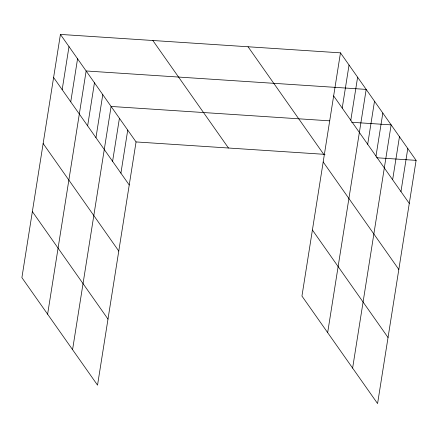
<?xml version="1.0" encoding="UTF-8"?>
<svg xmlns="http://www.w3.org/2000/svg" width="438" height="438" viewBox="0 0 438 438"><rect width="100%" height="100%" fill="white"/><g stroke="black" fill="none" stroke-linecap="round" stroke-linejoin="round"><path stroke-width="0.66" d="M60.422 34.421L21.9 277.643L97.532 385.15L136.054 141.934L60.422 34.421L340.468 52.85L416.1 160.357L377.578 403.579L301.946 296.066L340.468 52.85M62.174 89.664L68.996 46.609M70.742 101.851L77.564 58.791M47.616 314.194L86.138 70.972L366.184 89.401L327.662 332.623M87.638 125.859L94.455 82.798M95.955 137.685L102.777 94.624M72.571 349.672L111.093 106.45L329.529 120.828M112.593 161.337L119.415 118.276M120.915 173.163L127.732 130.102M342.22 108.093L349.042 65.032M350.794 120.28L357.611 77.219M367.685 144.288L374.501 101.227M376.001 156.114L382.823 113.053M352.617 368.101L391.139 124.879L351.632 122.279M392.64 179.766L399.461 136.705M400.962 191.592L407.778 148.531M136.054 141.934L325.023 154.368M376.587 157.757L416.1 160.357M333.652 95.911L409.278 203.418M248.056 46.767L323.682 154.28M323.189 161.961L398.821 269.474M312.409 230.016L388.041 337.528M152.84 40.504L228.466 148.011M53.6 77.482L129.232 184.989M43.143 143.533L118.769 251.045M32.363 211.587L107.994 319.099"/></g></svg>
